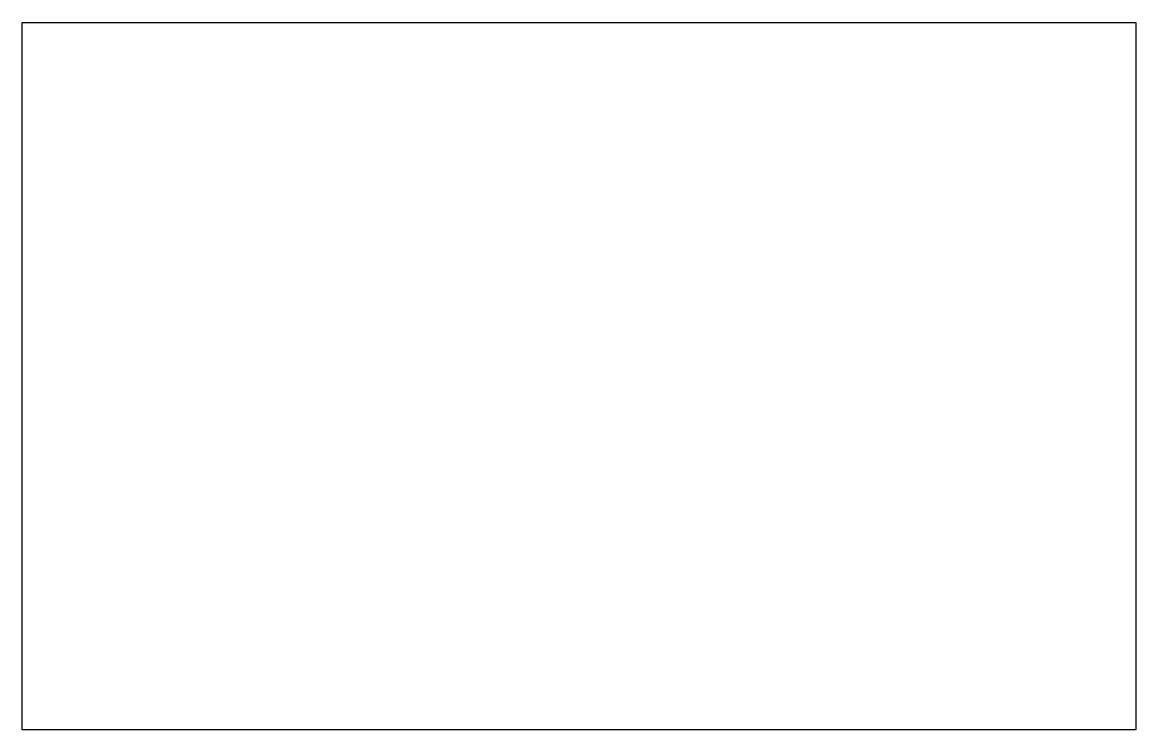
# Model space of a CAD drawing. Header units: inches. Extents: x -4.936 to -4.8, y 3.047 to 3.133.
import ezdxf

# ---------------------------------------------------------------- set-up
doc = ezdxf.new("R2010")
doc.units = ezdxf.units.IN
doc.header["$MEASUREMENT"] = 0
doc.header["$XCLIPFRAME"] = 2
doc.layers.add('Layer 1', color=7, linetype='Continuous')
picture_1 = doc.add_image_def('image1.jpg', size_in_pixel=(701, 446))

msp = doc.modelspace()

# ---------------------------------------------------------------- pictures from other files: only their frames are drawn
at = {"layer": 'Layer 1', "color": 0}
image = msp.add_image(picture_1, insert=(-4.875, -3.0975), size_in_units=(9.73611, 6.19444), dxfattribs=at)
image.set_boundary_path([(-4.875, -3.0975), (4.875, 3.0975)])
image.dxf.flags = 3

doc.saveas('drawing.dxf')
